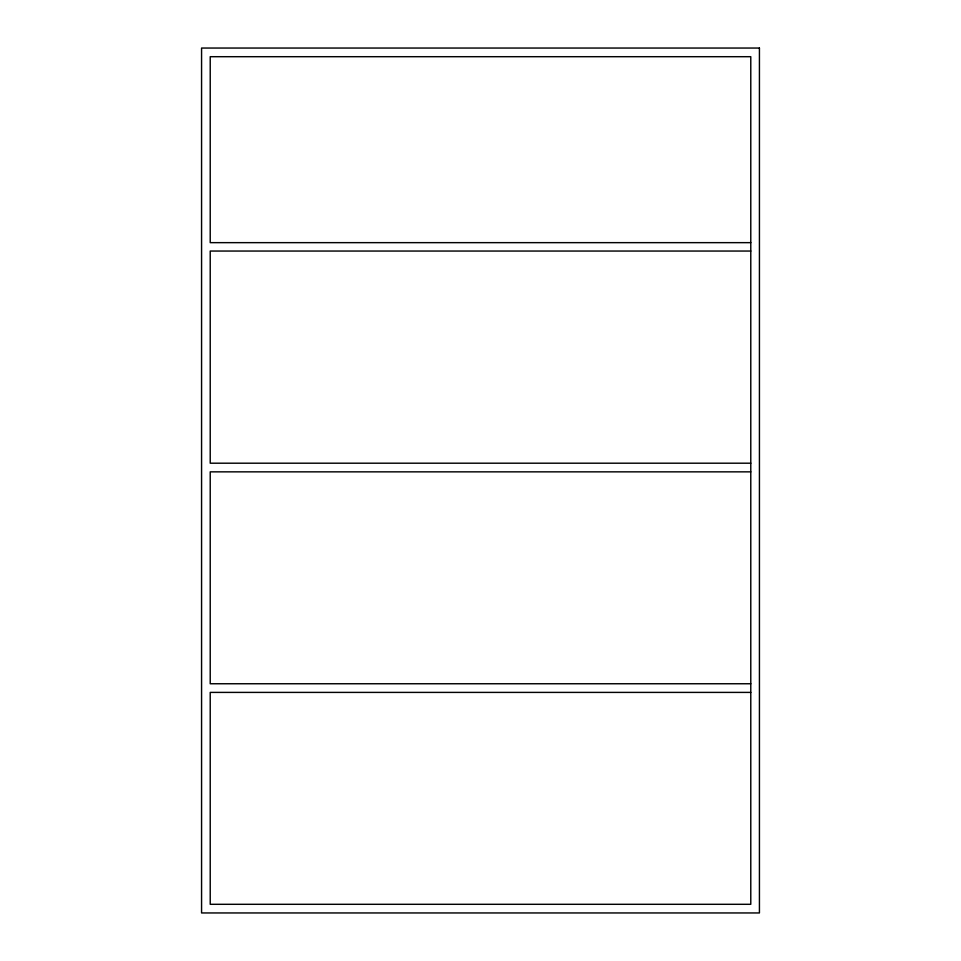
<?xml version="1.0" encoding="UTF-8"?>
<svg xmlns="http://www.w3.org/2000/svg" width="961" height="961" viewBox="0 0 961 961"><rect width="100%" height="100%" fill="white"/><g stroke="black" fill="none" stroke-linecap="round" stroke-linejoin="round"><path stroke-width="1.44" d="M750.781 242.652L210.219 242.652L210.219 56.699L750.781 56.699L750.781 904.301L210.219 904.301L210.219 692.4L750.781 692.4M750.781 251.049L210.219 251.049L210.219 463.202L750.781 463.202M750.781 471.851L210.219 471.851L210.219 683.751L750.781 683.751M759.43 48.05L201.57 48.05L201.57 912.95L759.43 912.95L759.43 48.05"/></g></svg>
